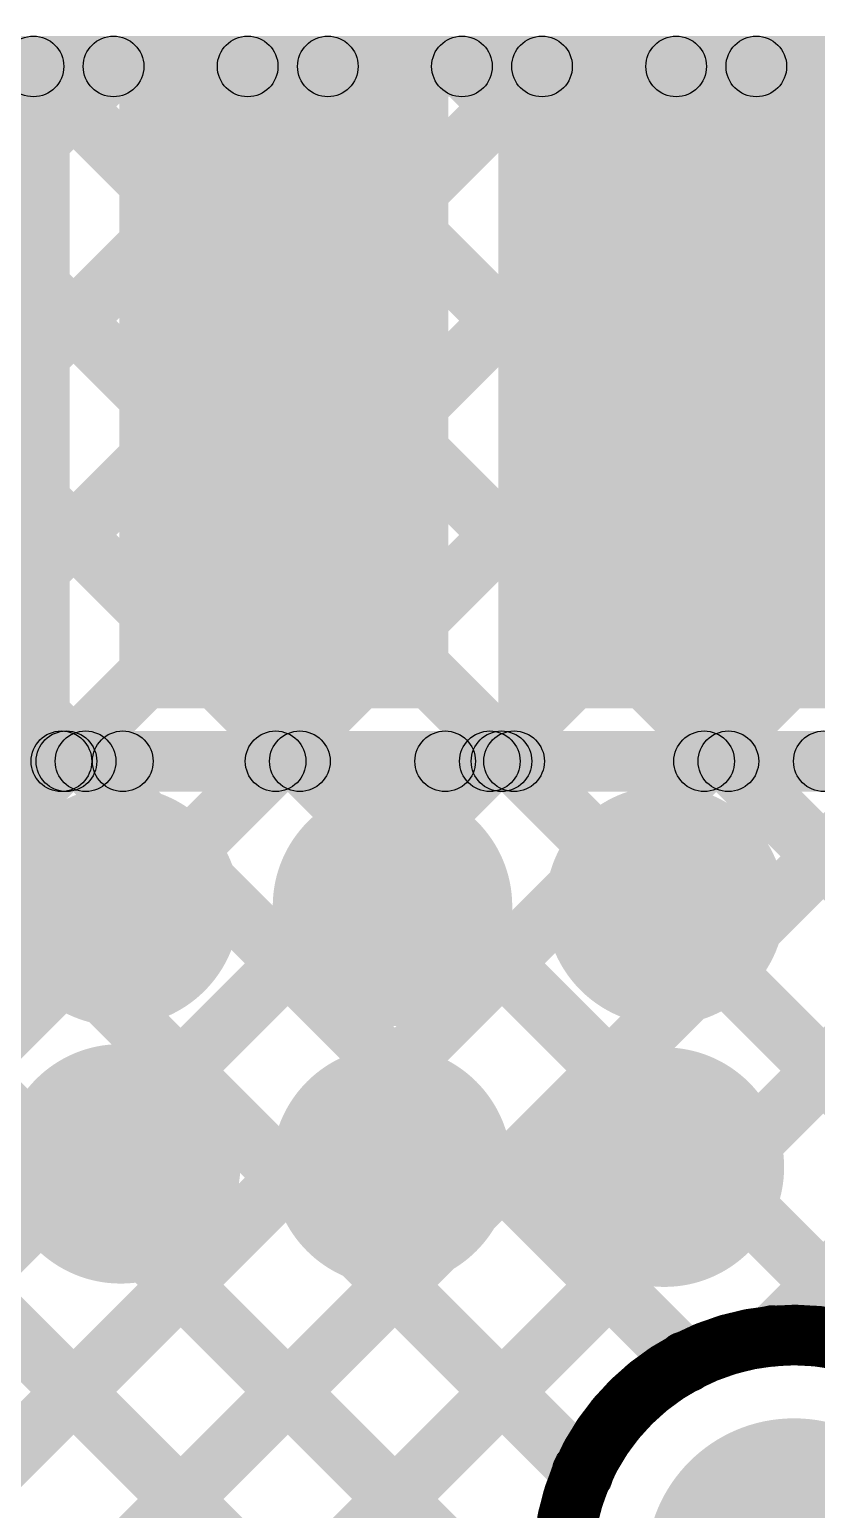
# Model space of a CAD drawing. Header units: millimetres. Extents: x 3.07 to 5.81, y 1.29 to 3.84.
# Drawn here: x 5.0571 to 5.161, y 2.6715 to 2.8669 of the extents above; entities that cross this region are included whole.
import ezdxf

# ---------------------------------------------------------------- set-up
doc = ezdxf.new("R2010")
doc.units = ezdxf.units.MM
doc.header["$MEASUREMENT"] = 0
for name, color, linetype in [('BottomLayer', 5, 'Continuous'), ('BottomSolder', 6, 'Continuous'), ('PadHoleLayer', 156, 'Continuous'), ('TopLayer', 1, 'Continuous'), ('TopPaste', 8, 'Continuous'), ('TopSolder', 216, 'Continuous'), ('ViaHoleLayer', 16, 'Continuous')]:
    doc.layers.add(name, color=color, linetype=linetype)

# ---------------------------------------------------------------- blocks, each defined once
blk = doc.blocks.new('ESP32_WROOM_32__16MB__16')
at = {"layer": 'TopLayer'}
for points in [[(-0.1874, -0.38406), (-0.1874, -0.30531), (-0.15197, -0.30531), (-0.15197, -0.38406)], [(-0.1374, -0.38406), (-0.1374, -0.30531), (-0.10197, -0.30531), (-0.10197, -0.38406)], [(-0.0874, -0.38406), (-0.0874, -0.30531), (-0.05197, -0.30531), (-0.05197, -0.38406)]]:
    blk.add_hatch(color=1, dxfattribs=at).paths.add_polyline_path(points)
at = {"layer": 'TopPaste'}
for points in [[(-0.1874, -0.38406), (-0.1874, -0.30531), (-0.15197, -0.30531), (-0.15197, -0.38406)], [(-0.1374, -0.38406), (-0.1374, -0.30531), (-0.10197, -0.30531), (-0.10197, -0.38406)], [(-0.0874, -0.38406), (-0.0874, -0.30531), (-0.05197, -0.30531), (-0.05197, -0.38406)]]:
    blk.add_hatch(color=8, dxfattribs=at).paths.add_polyline_path(points)
at = {"layer": 'TopSolder'}
for points in [[(-0.1914, -0.38806), (-0.1914, -0.30131), (-0.14797, -0.30131), (-0.14797, -0.38806)], [(-0.1414, -0.38806), (-0.1414, -0.30131), (-0.09797, -0.30131), (-0.09797, -0.38806)], [(-0.0914, -0.38806), (-0.0914, -0.30131), (-0.04797, -0.30131), (-0.04797, -0.38806)]]:
    blk.add_hatch(color=216, dxfattribs=at).paths.add_polyline_path(points)
blk = doc.blocks.new('TC2030_IDC_70')
at = {"layer": 'PadHoleLayer'}
h = blk.add_hatch(color=156, dxfattribs=at)
edge = h.paths.add_edge_path()
edge.add_arc((0.1, 0.04), 0.01951, 0, 360)

msp = doc.modelspace()

# ---------------------------------------------------------------- hatches: boundary and pattern name
at = {"layer": 'BottomLayer'}
for points in [[(4.72717, 3.15848), (4.73283, 3.16414), (5.21458, 2.68238), (5.20893, 2.67673)], [(4.72717, 3.1302), (4.73283, 3.13586), (5.17467, 2.69402), (5.16901, 2.68836)], [(4.72717, 3.10192), (4.73283, 3.10757), (5.14659, 2.69381), (5.14093, 2.68815)], [(4.72717, 3.07363), (4.73283, 3.07929), (5.13293, 2.67918), (5.12728, 2.67353)], [(4.72717, 3.04535), (4.73283, 3.051), (5.142, 2.64183), (5.13635, 2.63617)], [(4.72717, 3.01706), (4.73283, 3.02272), (5.11372, 2.64183), (5.10806, 2.63617)], [(4.73283, 2.521), (4.72717, 2.52665), (5.06535, 2.86483), (5.071, 2.85917)], [(4.73283, 2.49271), (4.72717, 2.49837), (5.09363, 2.86483), (5.09929, 2.85917)], [(4.73283, 2.46443), (4.72717, 2.47009), (5.12191, 2.86483), (5.12757, 2.85917)], [(4.73283, 2.40786), (4.72717, 2.41352), (5.17848, 2.86483), (5.18414, 2.85917)], [(4.73283, 2.37958), (4.72717, 2.38523), (5.20677, 2.86483), (5.21242, 2.85917)], [(4.73283, 2.43615), (4.72717, 2.4418), (5.1502, 2.86483), (5.15585, 2.85917)], [(4.73283, 2.32301), (4.72717, 2.32866), (5.26334, 2.86483), (5.26899, 2.85917)], [(4.73283, 2.29472), (4.72717, 2.30038), (5.29162, 2.86483), (5.29728, 2.85917)], [(4.73283, 2.35129), (4.72717, 2.35695), (5.23505, 2.86483), (5.24071, 2.85917)], [(5.05191, 2.858), (5.05191, 2.866), (5.332, 2.866), (5.332, 2.858)], [(5.05477, 2.85917), (5.06043, 2.86483), (5.22993, 2.69532), (5.22427, 2.68967)], [(5.08305, 2.85917), (5.08871, 2.86483), (5.26583, 2.68771), (5.26017, 2.68205)], [(5.11134, 2.85917), (5.11699, 2.86483), (5.26583, 2.71599), (5.26017, 2.71034)], [(5.13962, 2.85917), (5.14528, 2.86483), (5.26583, 2.74428), (5.26017, 2.73862)], [(5.15793, 2.69154), (5.15227, 2.6972), (5.3199, 2.86483), (5.32556, 2.85917)]]:
    msp.add_hatch(color=5, dxfattribs=at).paths.add_polyline_path(points)
h = msp.add_hatch(color=5, dxfattribs=at)
edge = h.paths.add_edge_path()
edge.add_arc((5.0576, 2.862), 0.004, 0, 360)
h = msp.add_hatch(color=5, dxfattribs=at)
edge = h.paths.add_edge_path()
edge.add_arc((5.06817, 2.862), 0.004, 0, 360)
h = msp.add_hatch(color=5, dxfattribs=at)
edge = h.paths.add_edge_path()
edge.add_arc((5.08588, 2.862), 0.004, 0, 360)
h = msp.add_hatch(color=5, dxfattribs=at)
edge = h.paths.add_edge_path()
edge.add_arc((5.09646, 2.862), 0.004, 0, 360)
h = msp.add_hatch(color=5, dxfattribs=at)
edge = h.paths.add_edge_path()
edge.add_arc((5.11417, 2.862), 0.004, 0, 360)
h = msp.add_hatch(color=5, dxfattribs=at)
edge = h.paths.add_edge_path()
edge.add_arc((5.12474, 2.862), 0.004, 0, 360)
h = msp.add_hatch(color=5, dxfattribs=at)
edge = h.paths.add_edge_path()
edge.add_arc((5.14245, 2.862), 0.004, 0, 360)
h = msp.add_hatch(color=5, dxfattribs=at)
edge = h.paths.add_edge_path()
edge.add_arc((5.15303, 2.862), 0.004, 0, 360)
h = msp.add_hatch(color=5, dxfattribs=at)
edge = h.paths.add_edge_path()
edge.add_arc((5.069, 2.75111), 0.01181, 0, 360)
h = msp.add_hatch(color=5, dxfattribs=at)
edge = h.paths.add_edge_path()
edge.add_arc((5.105, 2.75111), 0.01181, 0, 360)
h = msp.add_hatch(color=5, dxfattribs=at)
edge = h.paths.add_edge_path()
edge.add_arc((5.141, 2.75122), 0.01181, 0, 360)
h = msp.add_hatch(color=5, dxfattribs=at)
edge = h.paths.add_edge_path()
edge.add_arc((5.06912, 2.71711), 0.01181, 0, 360)
h = msp.add_hatch(color=5, dxfattribs=at)
edge = h.paths.add_edge_path()
edge.add_arc((5.10489, 2.71678), 0.01181, 0, 360)
h = msp.add_hatch(color=5, dxfattribs=at)
edge = h.paths.add_edge_path()
edge.add_arc((5.14089, 2.71667), 0.01181, 0, 360)
h = msp.add_hatch(color=5, dxfattribs=at)
edge = h.paths.add_edge_path()
edge.add_arc((5.1551, 2.69437), 0.004, 0, 360)
h = msp.add_hatch(color=5, dxfattribs=at)
edge = h.paths.add_edge_path()
edge.add_arc((5.14376, 2.69098), 0.004, 0, 360)
h = msp.add_hatch(color=5, dxfattribs=at)
edge = h.paths.add_edge_path()
edge.add_arc((5.13011, 2.67635), 0.004, 0, 360)
at = {"layer": 'BottomSolder'}
h = msp.add_hatch(color=6, dxfattribs=at)
edge = h.paths.add_edge_path()
edge.add_arc((5.069, 2.75111), 0.01581, 0, 360)
h = msp.add_hatch(color=6, dxfattribs=at)
edge = h.paths.add_edge_path()
edge.add_arc((5.105, 2.75111), 0.01581, 0, 360)
h = msp.add_hatch(color=6, dxfattribs=at)
edge = h.paths.add_edge_path()
edge.add_arc((5.141, 2.75122), 0.01581, 0, 360)
h = msp.add_hatch(color=6, dxfattribs=at)
edge = h.paths.add_edge_path()
edge.add_arc((5.06912, 2.71711), 0.01581, 0, 360)
h = msp.add_hatch(color=6, dxfattribs=at)
edge = h.paths.add_edge_path()
edge.add_arc((5.10489, 2.71678), 0.01581, 0, 360)
h = msp.add_hatch(color=6, dxfattribs=at)
edge = h.paths.add_edge_path()
edge.add_arc((5.14089, 2.71667), 0.01581, 0, 360)
at = {"layer": 'TopLayer'}
for points in [[(4.92325, 2.84927), (4.92891, 2.85492), (5.20321, 2.58062), (5.19755, 2.57496)], [(4.91578, 2.82845), (4.92144, 2.83411), (5.16468, 2.59086), (5.15903, 2.58521)], [(4.87585, 2.57917), (4.8702, 2.58483), (5.05846, 2.77309), (5.06411, 2.76743)], [(4.90414, 2.57917), (4.89848, 2.58483), (5.08674, 2.77309), (5.0924, 2.76743)], [(4.93242, 2.57917), (4.92677, 2.58483), (5.11503, 2.77309), (5.12068, 2.76743)], [(4.96071, 2.57917), (4.95505, 2.58483), (5.14331, 2.77309), (5.14897, 2.76743)], [(4.98899, 2.57917), (4.98334, 2.58483), (5.1716, 2.77309), (5.17725, 2.76743)], [(5.01728, 2.57917), (5.01162, 2.58483), (5.19988, 2.77309), (5.20554, 2.76743)], [(5.01195, 2.76626), (5.01195, 2.77426), (5.06195, 2.77426), (5.06195, 2.76626)], [(5.03337, 2.76743), (5.03903, 2.77309), (5.13293, 2.67918), (5.12728, 2.67353)], [(5.06166, 2.76743), (5.06731, 2.77309), (5.14659, 2.69381), (5.14093, 2.68815)], [(5.06195, 2.76626), (5.06195, 2.77426), (5.06939, 2.77426), (5.06939, 2.76626)], [(5.06195, 2.76626), (5.06195, 2.77426), (5.06939, 2.77426), (5.06939, 2.76626)], [(5.06939, 2.76626), (5.06939, 2.77426), (5.11195, 2.77426), (5.11195, 2.76626)], [(5.08994, 2.76743), (5.0956, 2.77309), (5.17467, 2.69402), (5.16901, 2.68836)], [(5.11195, 2.76626), (5.11195, 2.77426), (5.11939, 2.77426), (5.11939, 2.76626)], [(5.11195, 2.76626), (5.11195, 2.77426), (5.11939, 2.77426), (5.11939, 2.76626)], [(5.11822, 2.76743), (5.12388, 2.77309), (5.21458, 2.68238), (5.20893, 2.67673)], [(5.11939, 2.76626), (5.11939, 2.77426), (5.16195, 2.77426), (5.16195, 2.76626)], [(5.14651, 2.76743), (5.15217, 2.77309), (5.22993, 2.69532), (5.22427, 2.68967)], [(5.15793, 2.69154), (5.15227, 2.6972), (5.22816, 2.77309), (5.23382, 2.76743)]]:
    msp.add_hatch(color=1, dxfattribs=at).paths.add_polyline_path(points)
h = msp.add_hatch(color=1, dxfattribs=at)
edge = h.paths.add_edge_path()
edge.add_arc((5.06129, 2.77026), 0.004, 0, 360)
h = msp.add_hatch(color=1, dxfattribs=at)
edge = h.paths.add_edge_path()
edge.add_arc((5.06195, 2.77026), 0.004, 0, 360)
h = msp.add_hatch(color=1, dxfattribs=at)
edge = h.paths.add_edge_path()
edge.add_arc((5.06195, 2.77026), 0.004, 0, 360)
h = msp.add_hatch(color=1, dxfattribs=at)
edge = h.paths.add_edge_path()
edge.add_arc((5.06195, 2.77026), 0.004, 0, 360)
h = msp.add_hatch(color=1, dxfattribs=at)
edge = h.paths.add_edge_path()
edge.add_arc((5.06448, 2.77026), 0.004, 0, 360)
h = msp.add_hatch(color=1, dxfattribs=at)
edge = h.paths.add_edge_path()
edge.add_arc((5.06939, 2.77026), 0.004, 0, 360)
h = msp.add_hatch(color=1, dxfattribs=at)
edge = h.paths.add_edge_path()
edge.add_arc((5.06939, 2.77026), 0.004, 0, 360)
h = msp.add_hatch(color=1, dxfattribs=at)
edge = h.paths.add_edge_path()
edge.add_arc((5.06939, 2.77026), 0.004, 0, 360)
h = msp.add_hatch(color=1, dxfattribs=at)
edge = h.paths.add_edge_path()
edge.add_arc((5.08957, 2.77026), 0.004, 0, 360)
h = msp.add_hatch(color=1, dxfattribs=at)
edge = h.paths.add_edge_path()
edge.add_arc((5.09277, 2.77026), 0.004, 0, 360)
h = msp.add_hatch(color=1, dxfattribs=at)
edge = h.paths.add_edge_path()
edge.add_arc((5.11195, 2.77026), 0.004, 0, 360)
h = msp.add_hatch(color=1, dxfattribs=at)
edge = h.paths.add_edge_path()
edge.add_arc((5.11195, 2.77026), 0.004, 0, 360)
h = msp.add_hatch(color=1, dxfattribs=at)
edge = h.paths.add_edge_path()
edge.add_arc((5.11195, 2.77026), 0.004, 0, 360)
h = msp.add_hatch(color=1, dxfattribs=at)
edge = h.paths.add_edge_path()
edge.add_arc((5.11785, 2.77026), 0.004, 0, 360)
h = msp.add_hatch(color=1, dxfattribs=at)
edge = h.paths.add_edge_path()
edge.add_arc((5.11939, 2.77026), 0.004, 0, 360)
h = msp.add_hatch(color=1, dxfattribs=at)
edge = h.paths.add_edge_path()
edge.add_arc((5.11939, 2.77026), 0.004, 0, 360)
h = msp.add_hatch(color=1, dxfattribs=at)
edge = h.paths.add_edge_path()
edge.add_arc((5.11939, 2.77026), 0.004, 0, 360)
h = msp.add_hatch(color=1, dxfattribs=at)
edge = h.paths.add_edge_path()
edge.add_arc((5.12105, 2.77026), 0.004, 0, 360)
h = msp.add_hatch(color=1, dxfattribs=at)
edge = h.paths.add_edge_path()
edge.add_arc((5.14614, 2.77026), 0.004, 0, 360)
h = msp.add_hatch(color=1, dxfattribs=at)
edge = h.paths.add_edge_path()
edge.add_arc((5.14934, 2.77026), 0.004, 0, 360)
h = msp.add_hatch(color=1, dxfattribs=at)
edge = h.paths.add_edge_path()
edge.add_arc((5.16195, 2.77026), 0.004, 0, 360)
h = msp.add_hatch(color=1, dxfattribs=at)
edge = h.paths.add_edge_path()
edge.add_arc((5.16195, 2.77026), 0.004, 0, 360)
h = msp.add_hatch(color=1, dxfattribs=at)
edge = h.paths.add_edge_path()
edge.add_arc((5.16195, 2.77026), 0.004, 0, 360)
h = msp.add_hatch(color=1, dxfattribs=at)
edge = h.paths.add_edge_path()
edge.add_arc((5.069, 2.75111), 0.01181, 0, 360)
h = msp.add_hatch(color=1, dxfattribs=at)
edge = h.paths.add_edge_path()
edge.add_arc((5.105, 2.75111), 0.01181, 0, 360)
h = msp.add_hatch(color=1, dxfattribs=at)
edge = h.paths.add_edge_path()
edge.add_arc((5.141, 2.75122), 0.01181, 0, 360)
h = msp.add_hatch(color=1, dxfattribs=at)
edge = h.paths.add_edge_path()
edge.add_arc((5.06912, 2.71711), 0.01181, 0, 360)
h = msp.add_hatch(color=1, dxfattribs=at)
edge = h.paths.add_edge_path()
edge.add_arc((5.10489, 2.71678), 0.01181, 0, 360)
h = msp.add_hatch(color=1, dxfattribs=at)
edge = h.paths.add_edge_path()
edge.add_arc((5.14089, 2.71667), 0.01181, 0, 360)
h = msp.add_hatch(color=1, dxfattribs=at)
edge = h.paths.add_edge_path()
edge.add_arc((5.1551, 2.69437), 0.004, 0, 360)
h = msp.add_hatch(color=1, dxfattribs=at)
edge = h.paths.add_edge_path()
edge.add_arc((5.14376, 2.69098), 0.004, 0, 360)
h = msp.add_hatch(color=1, dxfattribs=at)
edge = h.paths.add_edge_path()
edge.add_arc((5.13011, 2.67635), 0.004, 0, 360)
at = {"layer": 'TopSolder'}
h = msp.add_hatch(color=216, dxfattribs=at)
edge = h.paths.add_edge_path()
edge.add_arc((5.069, 2.75111), 0.01581, 0, 360)
h = msp.add_hatch(color=216, dxfattribs=at)
edge = h.paths.add_edge_path()
edge.add_arc((5.105, 2.75111), 0.01581, 0, 360)
h = msp.add_hatch(color=216, dxfattribs=at)
edge = h.paths.add_edge_path()
edge.add_arc((5.141, 2.75122), 0.01581, 0, 360)
h = msp.add_hatch(color=216, dxfattribs=at)
edge = h.paths.add_edge_path()
edge.add_arc((5.06912, 2.71711), 0.01581, 0, 360)
h = msp.add_hatch(color=216, dxfattribs=at)
edge = h.paths.add_edge_path()
edge.add_arc((5.10489, 2.71678), 0.01581, 0, 360)
h = msp.add_hatch(color=216, dxfattribs=at)
edge = h.paths.add_edge_path()
edge.add_arc((5.14089, 2.71667), 0.01581, 0, 360)
at = {"layer": 'ViaHoleLayer'}
h = msp.add_hatch(color=16, dxfattribs=at)
edge = h.paths.add_edge_path()
edge.add_arc((5.069, 2.75111), 0.00787, 0, 360)
h = msp.add_hatch(color=16, dxfattribs=at)
edge = h.paths.add_edge_path()
edge.add_arc((5.105, 2.75111), 0.00787, 0, 360)
h = msp.add_hatch(color=16, dxfattribs=at)
edge = h.paths.add_edge_path()
edge.add_arc((5.141, 2.75122), 0.00787, 0, 360)
h = msp.add_hatch(color=16, dxfattribs=at)
edge = h.paths.add_edge_path()
edge.add_arc((5.06912, 2.71711), 0.00787, 0, 360)
h = msp.add_hatch(color=16, dxfattribs=at)
edge = h.paths.add_edge_path()
edge.add_arc((5.10489, 2.71678), 0.00787, 0, 360)
h = msp.add_hatch(color=16, dxfattribs=at)
edge = h.paths.add_edge_path()
edge.add_arc((5.14089, 2.71667), 0.00787, 0, 360)

# ---------------------------------------------------------------- linework, layer by layer
at = {"layer": 'BottomLayer', "const_width": 0.008}
msp.add_lwpolyline([(5.14051, 2.639, -1.648448), (5.18851, 2.664)], format="xyb", dxfattribs=at)
at = {"layer": 'BottomLayer'}
for centre in [(5.0576, 2.862), (5.06817, 2.862), (5.08588, 2.862), (5.09646, 2.862), (5.11417, 2.862), (5.12474, 2.862), (5.14245, 2.862), (5.15303, 2.862), (5.1551, 2.69437), (5.14376, 2.69098), (5.13011, 2.67635)]:
    msp.add_circle(centre, 0.004, dxfattribs=at)
at = {"layer": 'TopLayer', "const_width": 0.008}
msp.add_lwpolyline([(5.18851, 2.664, 1), (5.12749, 2.664, 1)], format="xyb", close=True, dxfattribs=at)
at = {"layer": 'TopLayer'}
for centre in [(5.06129, 2.77026), (5.06195, 2.77026), (5.06195, 2.77026), (5.06195, 2.77026), (5.06448, 2.77026), (5.06939, 2.77026), (5.06939, 2.77026), (5.06939, 2.77026), (5.08957, 2.77026), (5.09277, 2.77026), (5.11195, 2.77026), (5.11195, 2.77026), (5.11195, 2.77026), (5.11785, 2.77026), (5.11939, 2.77026), (5.11939, 2.77026), (5.11939, 2.77026), (5.12105, 2.77026), (5.14614, 2.77026), (5.14934, 2.77026), (5.16195, 2.77026), (5.16195, 2.77026), (5.16195, 2.77026), (5.1551, 2.69437), (5.14376, 2.69098), (5.13011, 2.67635)]:
    msp.add_circle(centre, 0.004, dxfattribs=at)

# ---------------------------------------------------------------- block references
msp.add_blockref('ESP32_WROOM_32__16MB__16', (5.21035, 3.16531))
at = {"rotation": 90}
msp.add_blockref('TC2030_IDC_70', (5.198, 2.564), dxfattribs=at)

doc.saveas('drawing.dxf')
